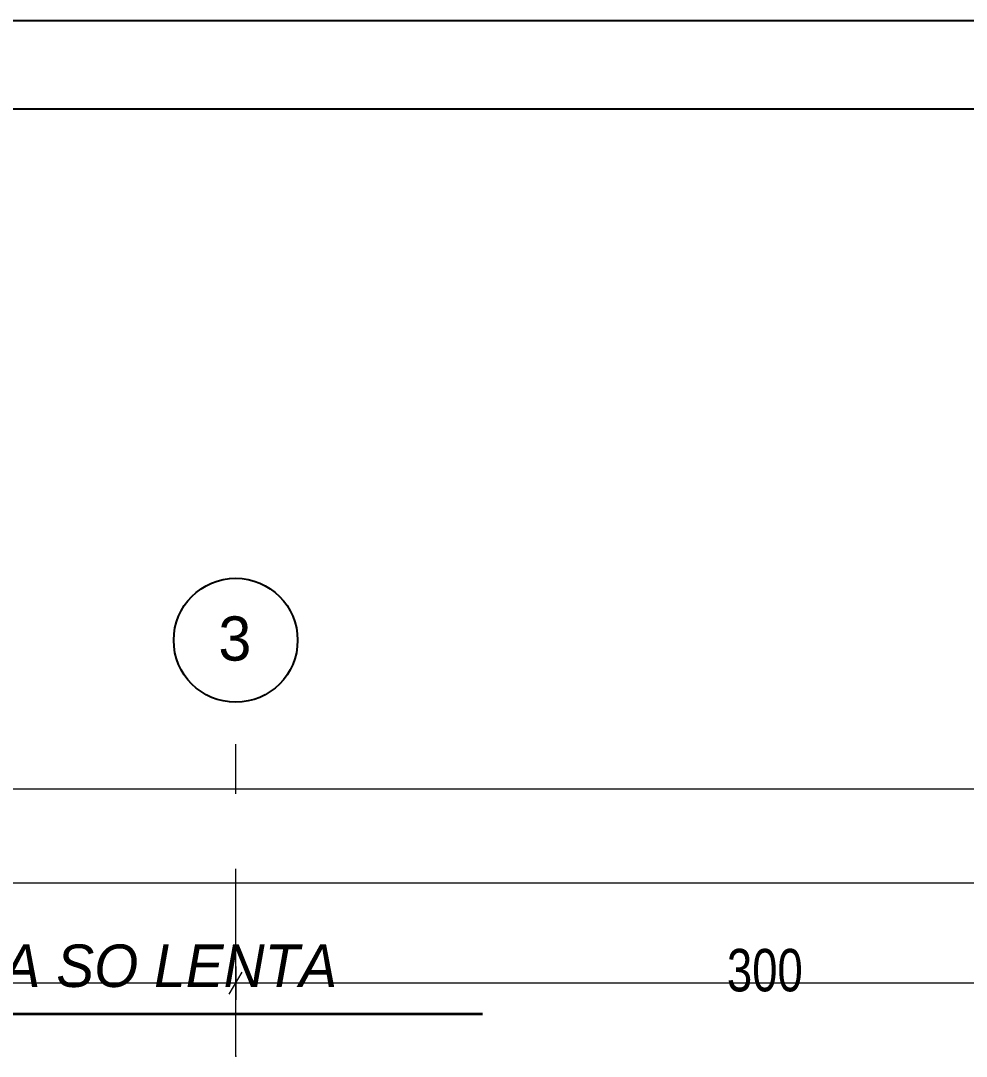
# Model space of a CAD drawing. Header units: millimetres. Extents: x -22688 to 165477, y -34508 to 218425.
# Drawn here: x 63091 to 65762, y 100121 to 103046 of the extents above; entities that cross this region are included whole.
import ezdxf

# ---------------------------------------------------------------- set-up
doc = ezdxf.new("R2010")
doc.units = ezdxf.units.MM
doc.header["$MEASUREMENT"] = 0
doc.linetypes.add('- Двойно прекъснати линии', pattern=[1093.611073, 529.166651, -211.666656, 141.111112, -211.666656])
for name, color, linetype, lineweight in [('1', 8, 'Continuous', 13), ('7', 7, 'Continuous', 25), ('85', 252, 'Continuous', 20), ('GROMOBRAN', 5, 'Continuous', 35), ('tekst', 7, 'Continuous', 13)]:
    doc.layers.add(name, color=color, linetype=linetype, lineweight=lineweight)
doc.layers.add('4 _ - Фрагмент - Чертежи.2D Elements', color=7, linetype='Continuous')
doc.styles.add('GENERATED_STYLE_6', font='Cambria Math.ttf')

msp = doc.modelspace()

# ---------------------------------------------------------------- linework, layer by layer
at = {"layer": '1', "linetype": '- Двойно прекъснати линии', "lineweight": 13}
msp.add_line((63698, 100121.1), (63698, 101121.1), dxfattribs=at)
at = {"layer": '1', "color": 250, "linetype": '- Двойно прекъснати линии', "lineweight": 13, "true_color": 0x2b2b2b}
msp.add_point((63698, 100121.1), dxfattribs=at)
msp.add_point((63698, 100121.1), dxfattribs=at)
at = {"layer": '4 _ - Фрагмент - Чертежи.2D Elements', "linetype": 'Continuous', "lineweight": 25, "ltscale": 0.01}
for points in [[(71654.8, 103046), (50654.8, 103046), (50654.8, 88196), (71654.8, 88196)], [(71404.8, 102796), (51904.8, 102796), (51904.8, 88446), (71404.8, 88446)]]:
    msp.add_lwpolyline(points, close=True, dxfattribs=at)
at = {"layer": '7', "linetype": 'Continuous', "lineweight": 25}
msp.add_circle((63698, 101296.1), 175, dxfattribs=at)
at = {"layer": '85', "linetype": 'Continuous', "lineweight": 20}
for p, q in [((68623.3, 100875.4), (54323.3, 100875.4)), ((68623.3, 100609.8), (54823.3, 100609.8)), ((63680, 100296.4), (63716, 100358.9)), ((63698, 100374.5), (63698, 100280.8)), ((63698, 100327.7), (58548, 100327.7)), ((66698, 100327.7), (63698, 100327.7))]:
    msp.add_line(p, q, dxfattribs=at)
at = {"layer": 'GROMOBRAN'}
msp.add_line((64394.9, 100240.5), (61590.1, 100240.5), dxfattribs=at)

# ---------------------------------------------------------------- texts
at = {"layer": '1', "linetype": 'Continuous', "lineweight": 13, "style": 'GENERATED_STYLE_6'}
for s, insert, char_height, attachment_point in [('\\A1;{\\pql;\\pt0;\\fCentury Gothic|b0|i0|c0|p34;3}', (63649.2, 101363.6), 125, 1), ('\\A1;{\\W0.800000x;\\pql;\\fCentury Gothic|b0|i0|c0|p34;300}', (65085.5, 100302.7), 120, 7)]:
    msp.add_mtext(s, dxfattribs=dict(at, insert=insert, char_height=char_height, attachment_point=attachment_point))
at = {"layer": 'tekst', "insert": (61898.2, 100436.9), "char_height": 120, "width": 2671.624, "attachment_point": 1}
msp.add_mtext('{\\fMacedonian Helv|b0|i1|c0|p34;SPOJ NA LENTA SO LENTA}', dxfattribs=at)

doc.saveas('drawing.dxf')
